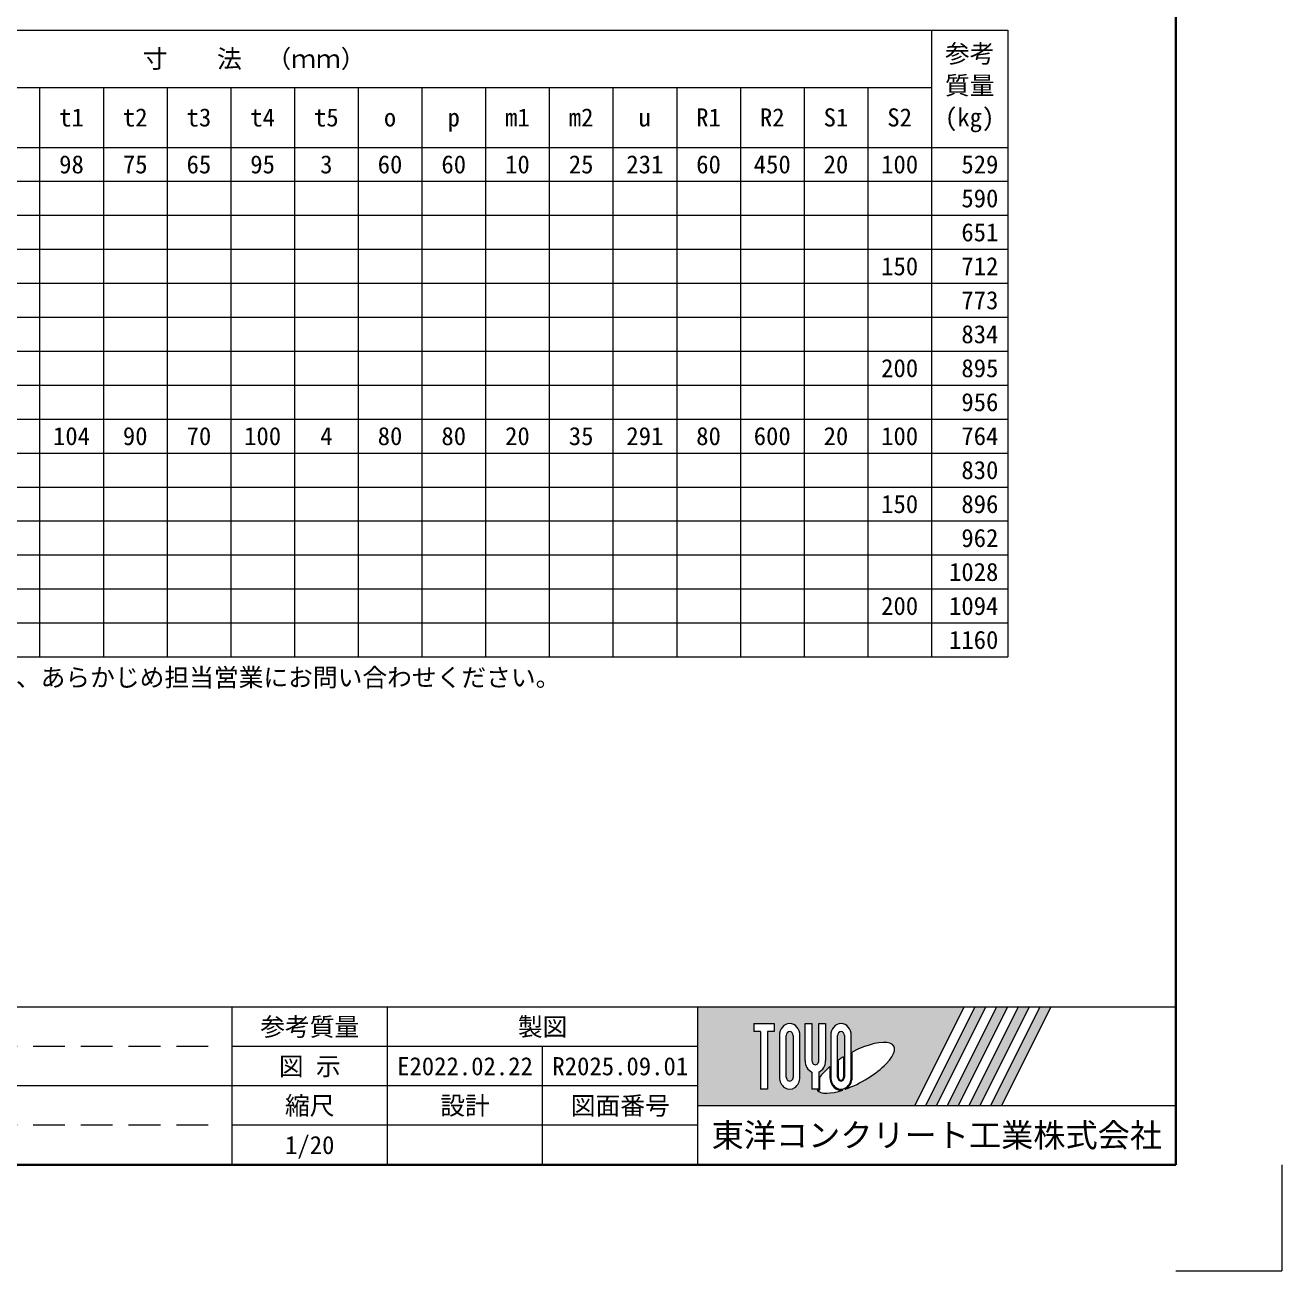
# Model space of a CAD drawing. Units: millimetres, scale not verified. Extents: x 63886 to 97934, y 3628 to 26930.
# Drawn here: x 76387 to 78754, y 17957 to 20304 of the extents above; entities that cross this region are included whole.
import ezdxf
from ezdxf.enums import TextEntityAlignment as Align

# ---------------------------------------------------------------- set-up
doc = ezdxf.new("R2010")
doc.units = ezdxf.units.MM
doc.header["$LTSCALE"] = 30
doc.linetypes.add('USER2', pattern=[3, 2, -1])
for name, color, linetype, lineweight in [('Defpoints_3', 8, 'Continuous', 0), ('図枠', 7, 'Continuous', 13), ('寸法表', 7, 'Continuous', 13), ('補助線', 8, 'Continuous', 13)]:
    doc.layers.add(name, color=color, linetype=linetype, lineweight=lineweight)
doc.layers.add('文字', color=7, linetype='Continuous')
doc.styles.add('ＭＳ ゴシック', font='')
doc.styles.get('ＭＳ ゴシック').set_extended_font_data('MS Gothic')

msp = doc.modelspace()

# ---------------------------------------------------------------- hatches: boundary and pattern name
at = {"layer": '図枠'}
h = msp.add_hatch(color=256, dxfattribs=at)
h.paths.add_polyline_path([(77654.47, 18453.97), (77654.47, 18268.34), (78062.84, 18268.34), (78155.65, 18453.97)])
edge = h.paths.add_edge_path(flags=16)
edge.add_ellipse((77950.97, 18339.7), major_axis=(72.73, 40.71), ratio=0.3471473, start_angle=-144.31122, end_angle=72.1899, ccw=False)
edge.add_ellipse((77924.04, 18322.12), major_axis=(0, 24.75), ratio=0.8463542, start_angle=-160.70346, end_angle=-90)
edge.add_line((77944.98, 18322.12), (77944.98, 18369.3))
edge = h.paths.add_edge_path(flags=16)
edge.add_ellipse((77924.04, 18400.18), major_axis=(0, 22.85), ratio=0.8463541, start_angle=-90, end_angle=90, ccw=False)
edge.add_line((77943.37, 18400.18), (77943.37, 18322.12))
edge.add_ellipse((77924.04, 18322.12), major_axis=(0, 22.85), ratio=0.8463541, start_angle=90, end_angle=-90, ccw=False)
edge.add_line((77904.7, 18322.12), (77904.7, 18400.18))
edge = h.paths.add_edge_path(flags=16)
edge.add_line((77930.48, 18400.18), (77930.48, 18322.12))
edge.add_ellipse((77924.04, 18322.12), major_axis=(0, 7.62), ratio=0.8463541, start_angle=90, end_angle=-90, ccw=False)
edge.add_line((77917.59, 18322.12), (77917.59, 18400.18))
edge.add_ellipse((77924.04, 18400.18), major_axis=(0, 7.62), ratio=0.8463541, start_angle=-90, end_angle=90, ccw=False)
edge = h.paths.add_edge_path(flags=16)
edge.add_line((77928.87, 18360.28), (77928.87, 18322.12))
edge.add_ellipse((77924.04, 18322.12), major_axis=(0, 5.71), ratio=0.8463542, start_angle=90, end_angle=-90, ccw=False)
edge.add_line((77919.2, 18322.12), (77919.2, 18354.04))
edge.add_ellipse((77950.97, 18339.7), major_axis=(72.73, 40.71), ratio=0.3471473, start_angle=107.79174, end_angle=126.47132, ccw=False)
edge = h.paths.add_edge_path(flags=16)
edge.add_line((77895.03, 18423.03), (77895.03, 18353.06))
edge.add_ellipse((77875.7, 18353.06), major_axis=(0, 22.85), ratio=0.8463541, start_angle=-163.34117, end_angle=-90, ccw=False)
edge.add_line((77882.14, 18331.52), (77882.14, 18299.28))
edge.add_line((77882.14, 18299.28), (77869.25, 18299.28))
edge.add_line((77869.25, 18299.28), (77869.25, 18331.52))
edge.add_ellipse((77875.7, 18353.06), major_axis=(0, 22.85), ratio=0.8463541, start_angle=90, end_angle=163.34117, ccw=False)
edge.add_line((77856.36, 18353.06), (77856.36, 18423.03))
edge.add_line((77856.36, 18423.03), (77869.25, 18423.03))
edge.add_line((77869.25, 18423.03), (77869.25, 18353.06))
edge.add_ellipse((77875.7, 18353.06), major_axis=(0, 7.62), ratio=0.8463541, start_angle=90, end_angle=-90)
edge.add_line((77882.14, 18353.06), (77882.14, 18423.03))
edge.add_line((77882.14, 18423.03), (77895.03, 18423.03))
edge = h.paths.add_edge_path(flags=16)
edge.add_line((77903.09, 18341.83), (77903.09, 18322.12))
edge.add_ellipse((77924.04, 18322.12), major_axis=(0, 24.75), ratio=0.8463542, start_angle=90, end_angle=-171.54427)
edge.add_ellipse((77950.97, 18339.7), major_axis=(72.73, 40.71), ratio=0.3471473, start_angle=-178.64954, end_angle=-148.29244, ccw=False)
edge.add_line((77879.37, 18297.37), (77883.75, 18297.37))
edge.add_line((77883.75, 18297.37), (77883.75, 18321.51))
edge.add_ellipse((77950.97, 18339.7), major_axis=(72.73, 40.71), ratio=0.3471473, start_angle=148.21912, end_angle=165.90812, ccw=False)
edge = h.paths.add_edge_path(flags=16)
edge.add_ellipse((77827.36, 18400.18), major_axis=(0, 22.85), ratio=0.8463541, start_angle=-90, end_angle=90, ccw=False)
edge.add_line((77846.69, 18400.18), (77846.69, 18322.12))
edge.add_ellipse((77827.36, 18322.12), major_axis=(0, 22.85), ratio=0.8463541, start_angle=90, end_angle=-90, ccw=False)
edge.add_line((77808.02, 18322.12), (77808.02, 18400.18))
edge = h.paths.add_edge_path(flags=16)
edge.add_line((77833.8, 18400.18), (77833.8, 18322.12))
edge.add_ellipse((77827.36, 18322.12), major_axis=(0, 7.62), ratio=0.8463541, start_angle=90, end_angle=-90, ccw=False)
edge.add_line((77820.91, 18322.12), (77820.91, 18400.18))
edge.add_ellipse((77827.36, 18400.18), major_axis=(0, 7.62), ratio=0.8463541, start_angle=-90, end_angle=90, ccw=False)
h.paths.add_polyline_path([(77798.35, 18423.03), (77798.35, 18407.8), (77785.46, 18407.8), (77785.46, 18299.28), (77772.57, 18299.28), (77772.57, 18407.8), (77759.68, 18407.8), (77759.68, 18423.03)], flags=16)
for points in [[(78083.26, 18268.34), (78103.68, 18268.34), (78196.49, 18453.97), (78176.07, 18453.97)], [(78237.33, 18453.97), (78216.91, 18453.97), (78124.1, 18268.34), (78144.52, 18268.34)], [(78278.17, 18453.97), (78257.75, 18453.97), (78164.93, 18268.34), (78185.35, 18268.34)], [(78319, 18453.97), (78298.58, 18453.97), (78205.77, 18268.34), (78226.19, 18268.34)]]:
    msp.add_hatch(color=256, dxfattribs=at).paths.add_polyline_path(points)

# ---------------------------------------------------------------- linework, layer by layer
at = {"layer": 'Defpoints_3'}
for p, q in [((76054.47, 20009.97), (78094.47, 20009.97)), ((76054.47, 19945.97), (78094.47, 19945.97)), ((76054.47, 19881.97), (77974.47, 19881.97)), ((76054.47, 19817.97), (78094.47, 19817.97)), ((76054.47, 19753.97), (78094.47, 19753.97)), ((76054.47, 19689.97), (77974.47, 19689.97)), ((76054.47, 19625.97), (78094.47, 19625.97)), ((76054.47, 19497.97), (78094.47, 19497.97)), ((76054.47, 19433.97), (77974.47, 19433.97)), ((76054.47, 19369.97), (78094.47, 19369.97)), ((76054.47, 19305.97), (78094.47, 19305.97)), ((76054.47, 19241.97), (77974.47, 19241.97)), ((75542.47, 19177.97), (78094.47, 19177.97))]:
    msp.add_line(p, q, dxfattribs=at)
at = {"layer": 'Defpoints_3', "color": 7, "lineweight": 13}
for p in [(78754.47, 18156.97), (78554.47, 17956.97)]:
    msp.add_line(p, (78754.47, 17956.97), dxfattribs=at)
at = {"layer": '図枠', "lineweight": 40}
for p in [(78554.47, 23696.97), (74954.47, 18156.97)]:
    msp.add_line(p, (78554.47, 18156.97), dxfattribs=at)
at = {"layer": '図枠'}
for p, q in [((78554.47, 18453.97), (74954.47, 18453.97)), ((76776.97, 18156.97), (76776.97, 18453.97)), ((77069.47, 18156.97), (77069.47, 18453.97)), ((77654.47, 18156.97), (77654.47, 18453.97)), ((77654.47, 18379.72), (76776.97, 18379.72)), ((77361.97, 18156.97), (77361.97, 18379.72)), ((77654.47, 18305.47), (74954.47, 18305.47)), ((77654.47, 18231.22), (76776.97, 18231.22))]:
    msp.add_line(p, q, dxfattribs=at)
at = {"layer": '図枠', "lineweight": 5}
for p, q in [((78155.65, 18453.97), (78062.84, 18268.34)), ((78176.07, 18453.97), (78083.26, 18268.34)), ((78196.49, 18453.97), (78103.68, 18268.34)), ((78216.91, 18453.97), (78124.1, 18268.34)), ((78237.33, 18453.97), (78144.52, 18268.34)), ((78257.75, 18453.97), (78164.93, 18268.34)), ((78278.17, 18453.97), (78185.35, 18268.34)), ((78298.58, 18453.97), (78205.77, 18268.34)), ((78319, 18453.97), (78226.19, 18268.34)), ((77759.68, 18423.03), (77759.68, 18407.8)), ((77759.68, 18423.03), (77798.35, 18423.03)), ((77798.35, 18423.03), (77798.35, 18407.8)), ((77856.36, 18423.03), (77869.25, 18423.03)), ((77856.36, 18353.06), (77856.36, 18423.03)), ((77869.25, 18423.03), (77869.25, 18353.06)), ((77882.14, 18423.03), (77895.03, 18423.03)), ((77882.14, 18353.06), (77882.14, 18423.03)), ((77895.03, 18423.03), (77895.03, 18353.06)), ((77772.57, 18407.8), (77759.68, 18407.8)), ((77772.57, 18407.8), (77772.57, 18299.28)), ((77785.46, 18407.8), (77785.46, 18299.28)), ((77798.35, 18407.8), (77785.46, 18407.8)), ((77808.02, 18400.18), (77808.02, 18322.12)), ((77820.91, 18322.12), (77820.91, 18400.18)), ((77833.8, 18400.18), (77833.8, 18322.12)), ((77846.69, 18322.12), (77846.69, 18400.18)), ((77904.7, 18400.18), (77904.7, 18322.12)), ((77917.59, 18322.12), (77917.59, 18400.18)), ((77930.48, 18400.18), (77930.48, 18322.12)), ((77943.37, 18322.12), (77943.37, 18400.18)), ((77919.2, 18322.12), (77919.2, 18354.04)), ((77928.87, 18360.28), (77928.87, 18322.12)), ((77944.98, 18322.12), (77944.98, 18369.3)), ((77869.25, 18331.52), (77869.25, 18299.28)), ((77882.14, 18331.52), (77882.14, 18299.28)), ((77903.09, 18341.83), (77903.09, 18322.12)), ((77883.75, 18321.51), (77883.75, 18297.37)), ((77785.46, 18299.28), (77772.57, 18299.28)), ((77882.14, 18299.28), (77869.25, 18299.28)), ((77879.37, 18297.37), (77883.75, 18297.37)), ((77654.47, 18268.34), (78062.84, 18268.34)), ((78083.26, 18268.34), (78103.68, 18268.34)), ((78124.1, 18268.34), (78144.52, 18268.34)), ((78164.93, 18268.34), (78185.35, 18268.34)), ((78205.77, 18268.34), (78226.19, 18268.34))]:
    msp.add_line(p, q, dxfattribs=at)
at = {"layer": '図枠', "linetype": 'USER2', "lineweight": 9}
for p, q in [((76731.97, 18379.72), (75314.47, 18379.72)), ((76731.97, 18231.22), (75314.47, 18231.22))]:
    msp.add_line(p, q, dxfattribs=at)
at = {"layer": '図枠', "lineweight": 5}
for centre, major_axis, ratio, start_param, end_param in [((77827.36, 18400.18), (0, 22.85), 0.846354, 4.712389, 7.8539816), ((77924.04, 18400.18), (0, 22.85), 0.846354, 4.712389, 7.8539816), ((77827.36, 18400.18), (0, 7.62), 0.846354, 4.712389, 7.8539816), ((77924.04, 18400.18), (0, 7.62), 0.846354, 4.712389, 7.8539816), ((77950.97, 18339.7), (72.73, 40.71), 0.347147, 4.2621853, 7.7429163), ((77875.7, 18353.06), (0, 22.85), 0.846354, 1.5707963, 2.8017557), ((77875.7, 18353.06), (0, 7.62), 0.846354, 1.5707963, 4.712389), ((77875.7, 18353.06), (0, 22.85), 0.846354, 3.4814296, 4.712389), ((77950.97, 18339.7), (72.73, 40.71), 0.347147, 1.6817405, 1.8219833), ((77950.97, 18339.7), (72.73, 40.71), 0.347147, 2.0815197, 2.5155126), ((77827.36, 18322.12), (0, 22.85), 0.846354, 1.5707963, 4.712389), ((77827.36, 18322.12), (0, 7.62), 0.846354, 1.5707963, 4.712389), ((77924.04, 18322.12), (0, 24.75), 0.846354, 1.5707963, 3.3154679), ((77924.04, 18322.12), (0, 22.85), 0.846354, 1.5707963, 4.712389), ((77924.04, 18322.12), (0, 7.62), 0.846354, 1.5707963, 4.712389), ((77924.04, 18322.12), (0, 5.71), 0.846354, 1.5707963, 4.712389), ((77924.04, 18322.12), (0, 24.75), 0.846354, 3.5338438, 4.712389), ((77950.97, 18339.7), (72.73, 40.71), 0.347147, 3.2093975, 4.2004451)]:
    msp.add_ellipse(centre, major_axis=major_axis, ratio=ratio, start_param=start_param, end_param=end_param, dxfattribs=at)
at = {"layer": '寸法表'}
for p, q in [((75270.47, 20294.82), (78238.47, 20294.82)), ((78094.47, 20294.82), (78094.47, 19113.97)), ((78238.47, 20294.82), (78238.47, 19113.97)), ((75542.47, 20186.82), (78094.47, 20186.82)), ((76414.47, 20186.82), (76414.47, 19113.97)), ((76534.47, 20186.82), (76534.47, 19113.97)), ((76654.47, 20186.82), (76654.47, 19113.97)), ((76774.47, 20186.82), (76774.47, 19113.97)), ((76894.47, 20186.82), (76894.47, 19113.97)), ((77014.47, 20186.82), (77014.47, 19113.97)), ((77134.47, 20186.82), (77134.47, 19113.97)), ((77254.47, 20186.82), (77254.47, 19113.97)), ((77374.47, 20186.82), (77374.47, 19113.97)), ((77494.47, 20186.82), (77494.47, 19113.97)), ((77614.47, 20186.82), (77614.47, 19113.97)), ((77734.47, 20186.82), (77734.47, 19113.97)), ((77854.47, 20186.82), (77854.47, 19113.97)), ((77974.47, 20186.82), (77974.47, 19113.97)), ((75270.47, 20073.97), (78238.47, 20073.97)), ((78094.47, 20009.97), (78238.47, 20009.97)), ((78094.47, 19945.97), (78238.47, 19945.97)), ((77974.47, 19881.97), (78238.47, 19881.97)), ((78094.47, 19817.97), (78238.47, 19817.97)), ((78094.47, 19753.97), (78238.47, 19753.97)), ((77974.47, 19689.97), (78238.47, 19689.97)), ((78094.47, 19625.97), (78238.47, 19625.97)), ((75270.47, 19561.97), (78238.47, 19561.97)), ((78094.47, 19497.97), (78238.47, 19497.97)), ((77974.47, 19433.97), (78238.47, 19433.97)), ((78094.47, 19369.97), (78238.47, 19369.97)), ((78094.47, 19305.97), (78238.47, 19305.97)), ((77974.47, 19241.97), (78238.47, 19241.97)), ((78094.47, 19177.97), (78238.47, 19177.97)), ((75270.47, 19113.97), (78238.47, 19113.97))]:
    msp.add_line(p, q, dxfattribs=at)
at = {"layer": '補助線'}
msp.add_line((77654.47, 18268.34), (78554.47, 18268.34), dxfattribs=at)

# ---------------------------------------------------------------- texts
at = {"layer": '図枠', "style": 'ＭＳ ゴシック'}
for s, height, p in [('参考質量', 34.18, (76923.22, 18416.84)), ('製図', 34.18, (77361.97, 18416.84)), ('図 示', 34.18, (76923.22, 18342.59)), ('E2022.02.22', 34.18, (77215.72, 18342.59)), ('R2025.09.01', 34.18, (77508.22, 18342.59)), ('縮尺', 34.18, (76923.22, 18268.34)), ('設計', 34.18, (77215.72, 18268.34)), ('図面番号', 34.18, (77508.22, 18268.34)), ('東洋コンクリート工業株式会社', 44.43, (78104.47, 18212.65)), ('1/20', 34.18, (76923.22, 18194.09))]:
    msp.add_text(s, height=height, dxfattribs=at).set_placement(p, align=Align.MIDDLE_CENTER)
at = {"layer": '寸法表', "style": 'ＭＳ ゴシック'}
for s, p in [('参考', (78119.85, 20267.7)), ('質量', (78119.85, 20207.7)), ('(kg)', (78119.85, 20147.7))]:
    msp.add_text(s, height=34.18, dxfattribs=at).set_placement(p, align=Align.TOP_LEFT)
for s, p in [('寸\u3000\u3000法\u3000（ｍｍ）', (76818.47, 20240.82)), ('t1', (76474.47, 20130.39)), ('t2', (76594.47, 20130.39)), ('t3', (76714.47, 20130.39)), ('t4', (76834.47, 20130.39)), ('t5', (76954.47, 20130.39)), ('m1', (77314.47, 20130.39)), ('m2', (77434.47, 20130.39)), ('R1', (77674.47, 20130.39)), ('R2', (77794.47, 20130.39)), ('S1', (77914.47, 20130.39)), ('S2', (78034.47, 20130.39)), ('o', (77074.47, 20130.39)), ('p', (77194.47, 20130.39)), ('u', (77554.47, 20130.39)), ('98', (76474.47, 20041.97)), ('75', (76594.47, 20041.97)), ('65', (76714.47, 20041.97)), ('95', (76834.47, 20041.97)), ('3', (76954.47, 20041.97)), ('60', (77074.47, 20041.97)), ('60', (77194.47, 20041.97)), ('10', (77314.47, 20041.97)), ('25', (77434.47, 20041.97)), ('231', (77554.47, 20041.97)), ('60', (77674.47, 20041.97)), ('450', (77794.47, 20041.97)), ('20', (77914.47, 20041.97)), ('100', (78034.47, 20041.97)), ('150', (78034.47, 19849.97)), ('200', (78034.47, 19657.97)), ('104', (76474.47, 19529.97)), ('90', (76594.47, 19529.97)), ('70', (76714.47, 19529.97)), ('100', (76834.47, 19529.97)), ('4', (76954.47, 19529.97)), ('80', (77074.47, 19529.97)), ('80', (77194.47, 19529.97)), ('20', (77314.47, 19529.97)), ('35', (77434.47, 19529.97)), ('291', (77554.47, 19529.97)), ('80', (77674.47, 19529.97)), ('600', (77794.47, 19529.97)), ('20', (77914.47, 19529.97)), ('100', (78034.47, 19529.97)), ('150', (78034.47, 19401.97)), ('200', (78034.47, 19209.97))]:
    msp.add_text(s, height=34.18, dxfattribs=at).set_placement(p, align=Align.MIDDLE_CENTER)
for s, p in [('529', (78220.47, 20041.97)), ('590', (78220.47, 19977.97)), ('651', (78220.47, 19913.97)), ('712', (78220.47, 19849.97)), ('773', (78220.47, 19785.97)), ('834', (78220.47, 19721.97)), ('895', (78220.47, 19657.97)), ('956', (78220.47, 19593.97)), ('764', (78220.47, 19529.97)), ('830', (78220.47, 19465.97)), ('896', (78220.47, 19401.97)), ('962', (78220.47, 19337.97)), ('1028', (78220.47, 19273.97)), ('1094', (78220.47, 19209.97)), ('1160', (78220.47, 19145.97))]:
    msp.add_text(s, height=34.18, dxfattribs=at).set_placement(p, align=Align.MIDDLE_RIGHT)
at = {"layer": '文字', "style": 'ＭＳ ゴシック'}
msp.add_text('(注) この製品につきましては型枠を整備中ですので、あらかじめ担当営業にお問い合わせください。', height=34.18, dxfattribs=at).set_placement((75274.27, 19047.83), align=Align.BOTTOM_LEFT)

doc.saveas('drawing.dxf')
